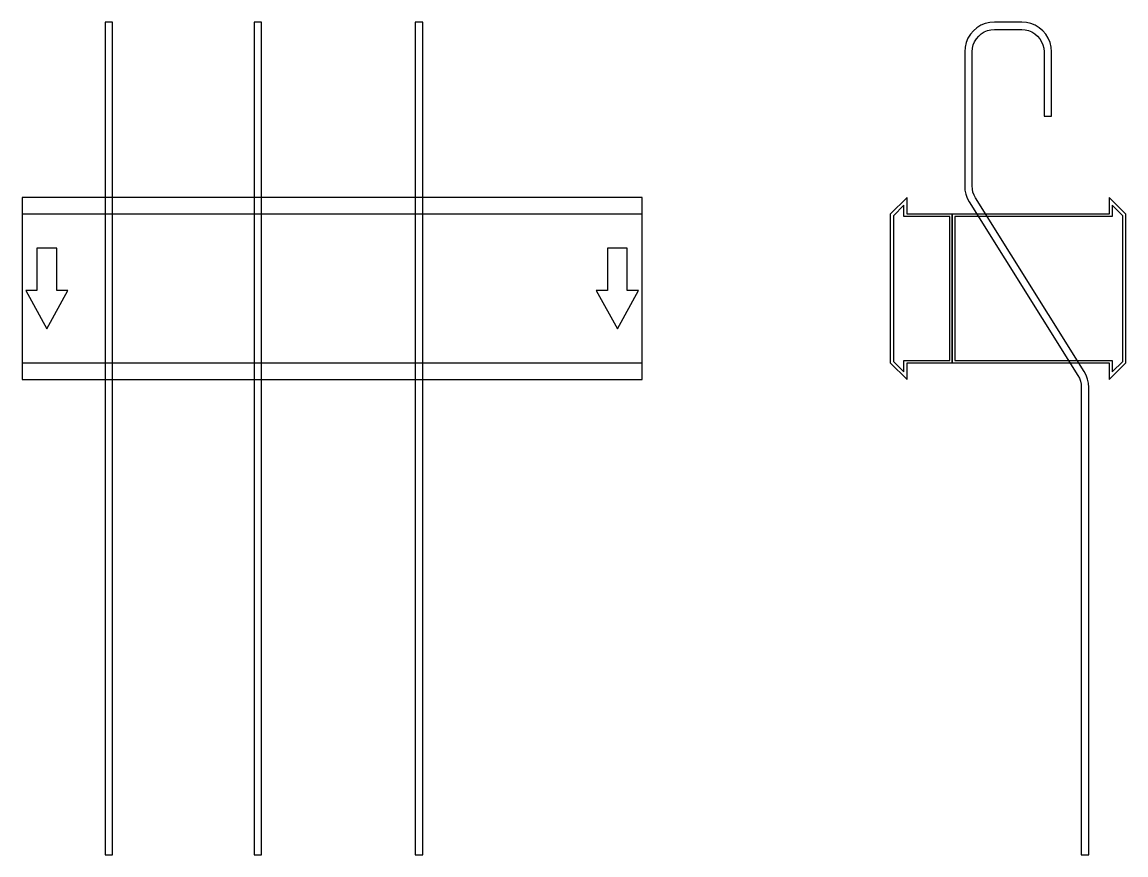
# Model space of a CAD drawing. Extents: x 0 to 890, y -457 to 215.
import ezdxf

# ---------------------------------------------------------------- set-up
doc = ezdxf.new("R2010")
doc.units = 0
doc.layers.add('Halfen', color=7, linetype='CONTINUOUS')

msp = doc.modelspace()

# ---------------------------------------------------------------- linework, layer by layer
at = {"layer": 'Halfen', "color": 7}
for points in [[(73, -456.927), (73, 214.971), (67, 214.971), (67, -456.927)], [(193, -456.927), (193, 214.971), (187, 214.971), (187, -456.927)], [(323, -456.927), (323, 214.971), (317, 214.971), (317, -456.927)], [(860, -456.927), (860, -79.715), (859.766, -76.375), (859.07, -73.1), (857.925, -69.953), (856.353, -66.997), (768.735, 73.221), (767.556, 75.438), (766.697, 77.798), (766.175, 80.255), (766, 82.76), (766, 190.971), (766.222, 193.787), (766.881, 196.534), (767.962, 199.143), (769.438, 201.551), (771.272, 203.699), (773.42, 205.534), (775.828, 207.009), (778.438, 208.09), (781.184, 208.75), (784, 208.971), (806, 208.971), (808.816, 208.75), (811.562, 208.09), (814.172, 207.009), (816.58, 205.534), (818.728, 203.699), (820.562, 201.551), (822.038, 199.143), (823.119, 196.534), (823.778, 193.787), (824, 190.971), (824, 138.971), (830, 138.971), (830, 190.971), (829.705, 194.726), (828.825, 198.388), (827.384, 201.867), (825.416, 205.078), (822.971, 207.942), (820.107, 210.388), (816.896, 212.355), (813.416, 213.797), (809.754, 214.676), (806, 214.971), (784, 214.971), (780.246, 214.676), (776.584, 213.797), (773.104, 212.355), (769.893, 210.388), (767.029, 207.942), (764.584, 205.078), (762.616, 201.867), (761.175, 198.388), (760.295, 194.726), (760, 190.971), (760, 82.76), (760.234, 79.419), (760.93, 76.144), (762.075, 72.998), (763.647, 70.042), (851.265, -70.177), (852.444, -72.394), (853.303, -74.754), (853.825, -77.21), (854, -79.715), (854, -456.927)], [(0, -73.5), (500, -73.5), (500, 73.5), (0, 73.5)], [(750, -60), (750, 60), (713.5, 60), (713.5, 73.5), (700, 60), (700, -60), (713.5, -73.5), (713.5, -60)], [(890, -60), (890, 60), (876.5, 73.5), (876.5, 60), (750, 60), (750, -60), (876.5, -60), (876.5, -73.5)], [(748, -58), (748, 58), (711, 58), (711, 67.25), (702.5, 58.75), (702.5, -58.75), (711, -67.25), (711, -58)], [(887.5, -58.75), (887.5, 58.75), (879, 67.25), (879, 58), (752, 58), (752, -58), (879, -58), (879, -67.25)], [(0, -60), (500, -60), (500, 60), (0, 60)], [(20, -32.5), (37, -1.5), (28, -1.5), (28, 32.5), (12, 32.5), (12, -1.5), (3, -1.5)], [(480, -32.5), (497, -1.5), (488, -1.5), (488, 32.5), (472, 32.5), (472, -1.5), (463, -1.5)]]:
    msp.add_lwpolyline(points, close=True, dxfattribs=at)

doc.saveas('drawing.dxf')
